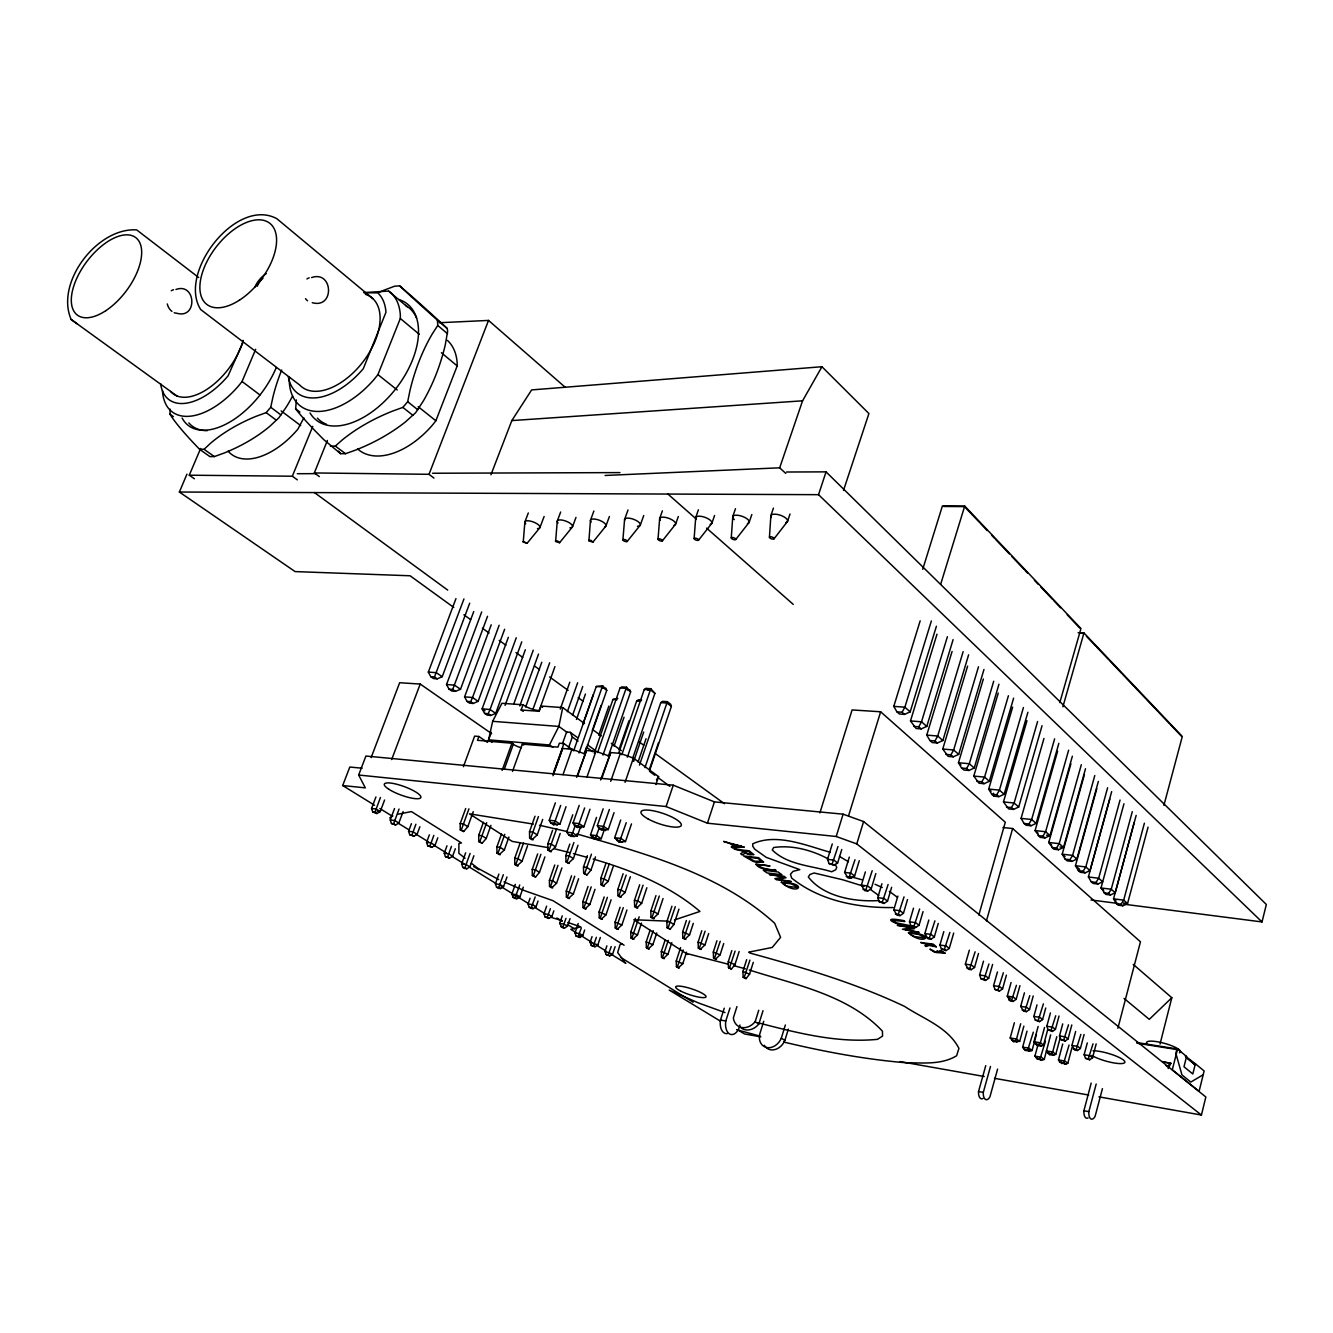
<?xml version="1.0" encoding="UTF-8"?>
<svg xmlns="http://www.w3.org/2000/svg" width="1333" height="1333" viewBox="0 0 1333 1333"><rect width="100%" height="100%" fill="white"/><g stroke="black" fill="none" stroke-linecap="round" stroke-linejoin="round"><path stroke-width="1.5" d="M289.378 377.022L289.244 380.755A72.515 42.123 -52 0 0 318.904 411.447A72.515 42.123 -52 0 0 374.823 378.539L377.922 374.606L400.317 318.487L400.317 314.721A72.515 42.123 -52 0 0 390.919 292.76L388.619 291.077L363.759 292.577M296.376 399.95L295.643 408.881L298.442 412.43A173.973 14.263 40.5 0 0 323.969 439.807L340.548 453.67L345.53 453.703L355.961 449.954A199.917 137.166 2.2 0 0 405.565 421.795L415.613 412.747L423.361 400.916A201.15 148.246 82.3 0 0 445.255 345.047L447.671 331.051L447.105 328.385L443.606 325.102A199.933 3.216 40.9 0 0 415.813 299.858L399.683 285.879L394.701 286.178L384.421 290.044A169.841 114.755 -3.8 0 0 379.338 292.244M769.441 537.366L770.807 516.504M731.267 537.816L732.767 516.571L735.483 508.706M694.126 538.499L695.709 517.537L698.425 509.789M658.019 539.149L659.668 518.487L662.401 510.839M622.894 539.798L624.594 519.42L628.01 509.989M605.549 526.468L592.902 542.131L588.903 540.931L590.469 520.303L593.885 511.006M572.157 527.268L559.577 542.714L555.628 541.531L557.244 521.186L560.66 512.005M539.632 528.035L527.102 543.281L523.236 542.114L524.869 522.036L528.301 512.972M170.141 409.164L169.991 414.196L172.14 417.546A166.758 18.845 40 0 0 193.918 443.372L199.6 449.321L209.881 456.586L214.346 456.586L224.111 453.053A191.702 129.218 5.6 0 0 269.766 426.343L278.914 417.762L286.562 406.598A190.252 148.496 79.7 0 0 292.627 395.968M631.492 823.894L625.477 841.573L619.062 842.056L619.278 840.856M330.351 446.088L335.333 446.088L342.431 439.79A176.339 111.589 -4.3 0 1 392.152 411.264L402.849 407.398L407.681 401.716L410.031 390.236A177.306 120.67 89.3 0 1 432.192 334.066L437.741 325.452L437.591 322.503L437.307 320.07L430.609 314.088A174.873 2.716 41 0 1 402.949 288.928L399.683 285.879M523.003 704.774L521.12 709.989L539.149 711.289L541.031 706.04L562.726 707.573L558.86 726.435L549.429 744.98L488.594 739.848L492.643 721.32L501.924 703.291L523.003 704.774A12.197 3.482 19.7 0 0 539.182 710.622M604.549 829.009L601.2 838.757L594.868 839.24L595.118 838.04M199.6 449.321L204.066 449.304L210.464 443.322A168.908 107.223 -1.2 0 1 256.186 416.279L266.167 412.63L270.732 407.265L273.082 396.401A168.575 122.536 88.3 0 1 281.713 370.007M1098.959 1096.859L1201.416 1115.038L1205.848 1096.992L863.601 821.561L843.106 814.18L714.421 801.883L673.265 785.187L365.909 756.044L358.66 775.023L365.325 787.87L342.698 785.537L349.796 767.042L362.143 768.208M1186.57 1056.469L1185.387 1056.269L1195.368 1063.734L1192.818 1073.981L1183.987 1066.783L1186.57 1056.469L1177.556 1049.021L1136.816 1042.539M1124.002 904.207L1262.001 921.936L1266.35 904.49L826.043 471.865L786.503 472.015M1162.309 1061.535L1170.907 1063.334L1168.175 1068.549M1177.556 1049.021L1172.307 1069.816L1199.083 1091.36L1204.132 1070.966L1195.368 1063.734M1160.043 1044.022L1171.824 997.717L1133.217 964.376M1117.87 1028.326L1140.465 941.798L1012.647 828.509L1002.933 827.543M1093.01 1043.822L1088.345 1058.802L1085.562 1058.335L1084.146 1054.753L1087.295 1042.906M1085.562 1058.335L1089.644 1059.785L1092.543 1057.736L1096.176 1043.906M1088.061 1117.937A8.281 3.849 -81.7 0 1 1083.912 1110.756L1091.177 1083.112M1075.648 1031.509L1071.932 1045.439L1074.681 1050.054L1077.464 1050.521L1080.397 1048.454L1084.096 1034.508M1102.441 1088.661L1095.143 1116.221A8.298 3.832 -81.7 0 1 1090.727 1118.82A8.298 3.832 -81.7 0 1 1088.844 1111.655L1096.193 1083.996M1069.049 1045.039L1063.734 1062.868L1059.768 1062.184L1058.452 1059.935L1062.718 1044.006M1059.768 1062.184L1065.634 1064.267L1067.816 1063.267L1072.065 1047.321M1080.863 1034.408L1076.148 1049.504L1073.348 1049.054M1163.892 805.382L1182.304 736.466L1083.962 632.942L1078.164 632.675M1071.799 1024.944L1068.033 1038.99L1065.067 1041.073L1060.918 1039.59L1059.485 1035.941L1062.718 1023.911M1055.786 1054.286L1052.687 1051.97L1046.322 1050.921L1049.588 1054.636L1053.57 1055.286L1055.786 1054.286L1060.102 1038.224M1068.499 1024.81L1063.717 1040.04L1060.918 1039.59M1144.397 823.211L1123.686 900.142L1121.036 904.224L1116.371 903.624L1113.538 898.842L1134.183 822.528M1148.063 827.16L1127.551 903.541L1122.836 905.774L1118.154 905.174L1116.371 903.624M589.986 809.231L583.887 826.81L577.422 827.443L577.772 826.127M1038.14 1026.443L1033.975 1041.74L1037.291 1045.489L1041.29 1046.155L1043.522 1045.122L1047.655 1029.842M1045.472 1041.273L1039.957 1059.102L1036.724 1058.552L1034.908 1056.136L1038.14 1044.222M1055.719 1015.746L1051.071 1030.409L1048.238 1029.959L1046.805 1026.277L1050.421 1012.947M1036.724 1058.552L1041.523 1060.252L1044.222 1059.435L1050.671 1034.858M1048.238 1029.959L1052.437 1031.442L1055.436 1029.359L1059.035 1016.029M1056.786 1036.774L1052.687 1051.97L1051.637 1053.853L1047.655 1053.187M1123.969 803.766L1101.025 887.961L1105.74 894.393L1110.439 894.993L1115.238 892.743L1136.166 815.379M639.457 765.125L660.801 702.608L662.651 701.358L667.35 701.658L644.972 767.625M1033.325 1032.159L1027.726 1050.121L1024.477 1049.588L1022.644 1047.138L1027.027 1031.142M1043.389 1003.882L1038.174 1020.578L1035.324 1020.128L1033.875 1016.413L1037.024 1004.899M1036.424 1034.475L1032.059 1050.487L1029.343 1051.304L1024.477 1049.588M1035.324 1020.128L1039.557 1021.645L1042.606 1019.528L1045.738 1008.015M1044.539 1027.46L1040.373 1042.789L1039.323 1044.689L1035.308 1044.022M1132.284 811.68L1111.239 889.244L1108.606 893.377L1103.891 892.793M621.795 754.745L644.272 689.478L646.072 688.411L650.787 688.694L627.343 757.194M1014.38 1022.761L1010.181 1037.99L1013.663 1041.656L1019.678 1041.373L1023.861 1026.127M1024.427 992.835L1020.695 1006.382L1023.594 1011.197L1026.443 1011.647L1029.509 1009.514L1033.225 995.968M1120.053 800.033L1098.675 878.23L1096.009 882.413L1091.277 881.829L1088.395 876.981L1109.822 799.05M997.601 1069.066L989.919 1096.892A8.048 4.016 -81.3 0 1 985.32 1099.325A8.048 4.016 -81.3 0 1 983.304 1092.394L990.502 1066.45M1020.695 1023.761L1016.512 1039.024L1015.296 1040.99L1012.03 1040.456M1029.776 995.651L1025.01 1010.564L1022.161 1010.114M1107.623 787.736L1085.795 866.95L1083.146 871.199L1078.38 870.632L1075.464 865.717L1096.792 788.753M1078.38 870.632L1080.297 872.299L1085.062 872.865L1089.961 870.582L1111.672 791.585M982.904 1098.525A8.048 4.016 -81.3 0 1 978.539 1091.527L985.754 1065.634M1011.064 982.488L1007.265 996.134L1010.197 1001.016L1013.063 1001.45L1016.163 999.317L1019.945 985.654M1016.429 985.304L1011.614 1000.35L1008.731 999.917M1094.793 775.523L1072.598 855.386L1069.932 859.685L1065.15 859.135L1062.201 854.186L1084.429 774.59M1065.15 859.135L1067.1 860.835L1071.882 861.401L1076.847 859.102L1098.359 781.438M1003.366 972.773L997.934 989.936L995.051 989.503L993.568 985.687L997.434 971.924M995.051 989.503L999.417 991.069L1002.566 988.903L1006.398 975.139M1085.512 768.724L1063.534 847.438L1058.519 849.754L1053.703 849.204L1048.754 842.473L1070.899 763.826M988.936 963.992L983.987 979.322L981.088 978.889L979.605 975.04L983.521 961.16M981.088 978.889L985.504 980.471L988.686 978.289L992.602 964.409M1072.365 756.228L1050.021 835.591L1044.939 837.924L1040.107 837.391L1035.091 830.576L1057.602 751.279M1081.313 764.725L1059.202 843.639L1056.519 848.005L1051.704 847.455M1068.633 750.162L1045.605 831.725L1042.906 836.141L1038.074 835.608M978.839 915.038L1005.299 822.244L880.646 711.772L852.104 709.939L819.895 812.913M978.505 953.462L974.54 967.458L971.307 969.658L968.391 969.241L965.359 964.176L969.341 950.179M975.123 951.795L969.774 968.474L966.858 968.058M986.42 920.886L1012.647 828.509M1062.901 706.807L1083.962 632.942M1054.62 738.865L1031.659 819.495L1028.926 823.977L1024.061 823.444L1021.078 818.379L1043.972 738.415M1024.061 823.444L1026.127 825.227L1030.992 825.76L1036.108 823.394L1058.835 743.364M1026.977 720.703L1003.466 801.933L1008.598 808.898L1013.497 809.414L1018.695 807.015L1042.039 725.719M1059.818 702.591L1080.963 628.543L964.725 506.073L942.414 505.907L922.719 569.308M949.879 932.434L944.381 949.396L941.431 948.996L939.915 945.047L943.814 931.634M941.431 948.996L945.98 950.612L949.279 948.396L953.695 933.067M1037.591 721.503L1014.13 803.016L1011.397 807.565L1006.482 807.065M597.584 752.545L620.062 687.978L621.861 686.912L626.493 687.211L603.016 755.045M928.818 920.037L924.852 933.567L928.018 938.782L930.984 939.198L934.316 936.949L938.249 923.419M1023.427 707.523L999.433 790.136L996.701 794.768L991.769 794.268L988.703 789.086L1012.63 707.14M991.769 794.268L993.951 796.168L998.884 796.667L1004.149 794.268L1027.893 712.272M566.042 806.682L559.943 824.111L553.562 824.744L553.945 823.427M934.916 920.836L929.351 937.949L926.385 937.549M998.25 693.06L973.79 776.089L979.055 783.221L984.021 783.704L989.336 781.271L1013.613 698.175M919.637 908.973L913.988 926.252L911.022 925.868L909.489 921.853L913.505 908.19M911.022 925.868L915.654 927.535L919.037 925.269L923.053 911.622M1008.415 695.759L984.57 777.089L981.821 781.788L976.856 781.305M897.875 896.109L893.776 909.872L897.026 915.221L900.025 915.621L903.441 913.338L907.523 899.575M993.702 681.263L969.324 763.726L966.575 768.491L961.576 768.025L958.46 762.743L983.371 678.997M961.576 768.025L963.859 770.007L968.841 770.474L974.24 768.041L998.95 684.229M904.041 896.876L898.325 914.321L895.326 913.938M967.608 666.15L942.748 749.046L948.196 756.411L953.228 756.844L958.694 754.395L983.971 669.466M888.111 884.512L882.313 902.124L879.297 901.758L877.747 897.659L881.913 883.762M879.297 901.758L884.046 903.457L887.511 901.158L891.66 887.261M978.489 666.783L953.662 749.979L950.896 754.828L945.88 754.378M963.142 651.67L937.732 736.016L934.966 740.915L929.901 740.498L926.752 735.116L952.079 651.487M929.901 740.498L932.284 742.564L937.332 742.998L942.864 740.515L968.608 654.836M875.831 873.548L871.249 888.711L867.733 891.027L864.7 890.644L861.368 885.162L865.384 871.899M872.199 870.716L865.95 889.678L862.934 889.294M936.999 634.191L910.489 720.936L916.104 728.501L921.186 728.901L926.785 726.418L953.112 639.59M849.304 857.102L844.622 872.415L848.021 877.964L851.054 878.33L854.62 875.998L859.285 860.685M947.396 636.707L921.52 721.803L918.754 726.785L913.672 726.385M1201.416 1115.038L856.769 843.906L863.601 821.561M854.986 859.718L849.238 876.947L846.205 876.581M931.367 620.945L904.874 707.19L902.074 712.239L896.959 711.855L893.776 706.373L920.17 620.845M896.959 711.855L899.425 713.988L904.524 714.388L910.189 711.855L936.399 626.243M573.773 750.512L596.284 686.512L602.616 685.729L579.089 752.962M837.99 846.538L832.159 863.934L829.109 863.584L827.51 859.368L832.292 843.922M848.571 815.779L880.646 711.772M763.726 1021.278L759.66 1034.358A13.613 10.814 -59.5 0 0 766.975 1047.571A13.613 10.814 -59.5 0 0 781.305 1038.19L785.37 1024.994M829.109 863.584L834.008 865.35L837.624 863.001L841.789 849.488M764.309 1045.255A13.58 10.814 -59.5 0 0 774.673 1049.638A13.58 10.814 -59.5 0 0 784.87 1040.423L788.336 1029.143M940.715 584.121L964.725 506.073M358.66 775.023L666.1 806.548L707.423 823.194L836.208 836.491L843.106 814.18M736.949 1006.582L733.35 1017.962A15.579 12.247 -59 0 0 741.831 1027.543A15.579 12.247 -59 0 0 755.161 1021.728L758.744 1010.264M739.815 1026.66A15.546 12.23 -59.1 0 0 758.844 1024.044L763.009 1010.697M749.929 960.11L744.181 977.439L746.047 978.639L749.563 974.173L753.295 962.343M731.817 950.629L728.235 961.843L728.485 967.708L731.4 969.108L734.966 964.592L739.132 951.512M727.368 1033.575A12.663 7.465 -80.6 0 1 720.486 1020.062L724.252 1008.198M746.047 978.639L743.164 977.272L742.914 971.457L746.663 959.627M735.1 951.112L729.501 967.858L731.4 969.108M723.719 943.547L720.103 954.845L715.454 959.227L713.538 957.977L713.305 952.062L716.937 940.765M720.237 941.231L714.571 958.127L716.487 959.393M739.965 1025.01L738.699 1028.976A12.697 7.465 -80.6 0 1 729.434 1033.891A12.697 7.465 -80.6 0 1 725.785 1020.978L730.001 1007.948M701.791 930.717L698.109 942.114L698.325 948.063L700.292 949.346L704.974 944.914L708.656 933.533M680.63 947.58L676.231 961.043L676.448 966.725L678.33 967.908L682.796 963.692L686.545 952.162M705.107 931.184L699.358 948.213L701.325 949.496M693.31 923.352L689.578 934.816L684.829 939.265L682.846 937.982L682.613 931.967L686.378 920.503M689.694 920.953L683.879 938.115L685.862 939.432M683.129 949.962L677.414 966.875L679.297 968.075M675.281 906.673L668.1 927.851L670.132 929.168L673.881 924.535L678.947 909.123M671.782 942.631L667.966 954.261L663.451 958.51L661.535 957.294L661.335 951.562L665.167 939.948M668.3 940.398L662.518 957.444L664.434 958.66M707.423 823.194L714.421 801.883M1262.001 921.936L818.545 494.676L826.043 471.865M650.071 930.217L646.188 941.931L646.372 947.696L648.321 948.929L652.887 944.647L656.769 932.933M670.132 929.168L667.067 927.701L666.85 921.653L671.932 906.24M843.489 490.444L868.916 413.563L821.944 366.725L531.634 389.919L511.839 420.578L490.944 474.765M663.051 898.525L657.919 914.055L653.07 918.587L651.004 917.237L650.804 911.139L655.969 895.609M659.318 896.026L652.037 917.371L654.12 918.737M653.22 930.651L647.355 947.846L649.304 949.079M641.473 923.069L637.541 934.866L632.925 939.182L630.942 937.932L630.776 932.117L635.374 918.354M639.69 884.779L634.441 900.425L634.641 906.573L636.741 907.94L641.64 903.374L646.872 887.728M639.19 916.821L631.925 938.065L633.925 939.332M611.23 946.513L608.248 954.911L606.132 954.578L604.999 951.395L606.882 945.83M620.095 907.223L615.08 922.136L615.246 927.985L617.262 929.268L621.928 924.919L626.927 910.006M606.132 954.578L609.831 955.878L612.613 954.095L615.113 946.663M666.1 806.548L673.265 785.187M643.056 885.195L635.674 906.707L637.791 908.09M630.376 876.731L625.06 892.51L620.112 897.109L617.962 895.709L617.779 889.511L623.111 873.732M655.936 784.487L658.585 776.622L633.392 758.094L620.362 753.395L610.747 752.562L600.55 779.972M626.193 875.031L619.012 895.843L621.161 897.242M623.277 907.64L616.229 928.135L618.245 929.418M790.019 514.005L787.503 521.453L774.073 538.749A2.449 0.95 18.7 0 1 770.274 538.265A2.449 0.95 18.7 0 1 770.957 536.766A2.449 0.95 18.7 0 1 774.073 538.749M605.932 863.367L600.8 878.38L600.966 884.645L603.149 886.062L608.165 881.413L613.263 866.417M611.114 899.775L606.015 914.788L601.316 919.17L599.267 917.87L599.1 911.972L604.199 896.942M600.333 937.482L597.801 944.947L594.985 946.747L591.252 945.43L590.119 942.231L592.035 936.632M649.837 768.125L658.435 742.864M649.471 770.924L671.365 706.457L670.682 704.274L667.35 701.658M607.381 897.359L600.25 918.004L602.299 919.32M596.401 937.299L593.385 945.764L591.252 945.43M581.321 927.918L578.255 936.449L576.139 936.133L575.006 932.9L578.222 923.502M638.074 762.043L646.038 738.732M588.02 886.478L582.838 901.625L582.988 907.573L585.07 908.889L589.836 904.474L595.001 889.344M620.711 820.028L614.68 837.707L619.062 842.056M584.67 930.001L582.754 935.649L579.905 937.466L576.139 936.133M609.314 863.767L602.016 884.779L604.216 886.212M626.243 822.678L619.878 840.806L616.679 840.44M785.754 473.398L779.672 467.816L802.566 400.816L821.944 366.725M770.891 515.571L773.423 508.123M599.267 827.81L595.601 837.99L592.469 837.624L590.486 834.925L596.534 817.396M591.452 854.203L584.704 873.482L586.937 874.948L590.936 870.132L595.484 856.886M562.243 915.854L559.627 923.436L562.426 927.701L564.559 928.018L567.441 926.202L570.041 918.62M609.381 809.464L602.666 828.643L598.784 828.21L597.351 825.66L603.166 808.814M598.784 828.21L601.7 830.192L608.248 829.559L614.03 812.697M632.558 758.627L654.92 693.343L650.787 688.694M625.077 782.321L633.392 758.094M633.642 761.426L643.706 732.067M591.202 886.895L583.971 907.706L586.07 909.039M751.845 514.505L749.146 522.369L735.816 539.415A2.416 0.916 19.1 0 1 732.1 538.949A2.416 0.916 19.1 0 1 732.7 537.482A2.416 0.916 19.1 0 1 735.816 539.415M384.587 800.033L380.238 811.58L376.972 813.53L374.956 812.297L380.455 797.451M578.605 878.73L573.357 893.976L568.541 898.425L566.408 897.076L566.275 891.077L571.54 875.831M574.74 876.231L567.408 897.209L569.541 898.575M618.962 749.696L628.943 720.803M618.645 753.295L636.674 701.008L638.524 699.758L641.606 699.975M610.714 781.338L620.362 753.395M565.975 918.387L562.893 927.002L560.76 926.668M586.937 874.948L583.654 873.365L583.487 867.05L587.403 855.703M553.845 910.856L551.862 916.587L548.946 918.42L545.13 917.054L543.981 913.788L546.63 906.157M575.389 825.127L571.757 835.208L568.674 834.858L566.708 832.175L572.757 814.796M578.005 845.272L573.39 858.619L568.275 863.334L565.992 861.851L565.842 855.503L569.824 844.056M554.761 864.984L549.413 880.347L549.529 886.395L551.712 887.778L556.561 883.279L561.909 867.916M584.637 807.965L578.305 825.893L574.49 825.46L573.073 822.944L579.205 805.365M550.379 908.706L547.263 917.371L545.13 917.054M573.89 842.539L567.058 861.984L569.324 863.467M568.674 834.858L571.074 836.457L577.339 835.974L580.688 826.327M608.281 756.411L630.642 691.81L626.493 687.211M601.75 778.572L610.747 752.562M614.013 746.18L624.044 717.221M394.535 808.531L390.236 819.995L391.435 823.511L393.618 823.777L399.05 809.048M552.578 830.259L547.863 843.722L547.996 850.121L550.312 851.637L555.494 846.872L560.193 833.425M530.084 898.225L528.068 903.974L529.218 907.273L530.934 908.34L533.083 908.656L536.033 906.807L538.049 901.041M598.684 735.249L608.848 706.09M594.235 753.195L612.98 699.442L617.846 698.409M586.937 777.156L595.934 751.312L608.864 755.961M557.977 865.367L550.529 886.528L549.529 886.395M714.571 515.504L711.872 523.269L698.625 540.082A2.383 0.9 19.4 0 1 694.993 539.615A2.383 0.9 19.4 0 1 695.526 538.165A2.383 0.9 19.4 0 1 698.625 540.082M540.881 854.32L533.333 875.648L532.35 875.514L532.234 869.416L537.666 853.936M560.676 805.432L554.361 823.194L550.612 822.778L549.229 820.278L555.361 802.849M532.35 875.514L535.566 877.047L539.465 872.382L544.897 856.919M556.661 828.709L549.046 850.254L547.996 850.121M584.471 752.895L586.453 747.213L592.652 751.695M592.235 730.651L601.066 705.457M584.371 754.328L606.782 690.311L602.616 685.729M576.572 777.306L586.503 750.496L595.934 751.312M535.183 896.926L531.367 907.59L529.218 907.273M577.572 776.023L586.503 750.496M411.397 823.711L408.581 831.292L409.764 834.775L411.947 835.041L415.896 824.244M515.304 884.329L511.889 894.01L513.038 897.326L514.788 898.409L516.937 898.709L519.92 896.859L523.319 887.178M576.473 719.42L585.437 694.043M519.737 884.945L515.188 897.626L513.038 897.326M535 816.213L529.518 831.709L529.634 838.174L532 839.707L537.232 834.908L542.698 819.412M568.291 748.43L572.324 736.999L570.224 732.317L566.592 732.034L562.493 743.631M563.009 774.64L571.94 749.263L584.77 753.878M582.921 724.019L593.252 694.643M498.875 874.115L495.409 883.862L496.576 887.211L498.359 888.295L500.508 888.594L503.524 886.728L506.973 876.981M527.568 845.689L522.053 861.301L517.087 865.85L514.838 864.434L514.721 858.285L520.27 842.689M567.391 711.705L577.639 682.779M523.486 843.056L515.821 864.55L514.838 864.434M572.54 715.371L582.738 686.512M553.128 774.006L563.892 743.564L559.36 743.197L557.96 747.13L522.336 744.114L512.522 771.39M538.432 816.562L530.701 838.29L529.634 838.174M553.562 773.123L562.659 748.463L571.94 749.263M553.045 775.706L562.659 748.463M675.614 524.136L678.33 516.488M429.359 834.841L426.577 842.373L427.76 845.822L429.942 846.105L433.842 835.391M501.541 833.941L496.892 846.938L496.992 853.137L499.275 854.586L504.307 849.987L508.939 836.991M560.243 709.123L569.808 682.196M503.324 874.715L498.725 887.511L496.576 887.211M538.865 711.422L554.928 666.617M504.774 834.308L497.992 853.253L496.992 853.137M446.988 845.788L444.256 853.253L445.439 856.686L447.605 856.969L451.47 846.355M465.7 808.514L460.185 823.594L460.268 829.892L461.268 830.009L468.933 808.848M525.652 707.023L541.798 662.234M465.65 852.837L461.618 863.951L462.784 867.35L464.634 868.483L466.8 868.783L469.882 866.883L473.898 855.753M483.446 822.278L478.714 835.374L478.797 841.623L479.797 841.74L486.695 822.628M478.797 841.623L482.146 843.222L486.228 838.474L490.927 825.377M532.833 709.639L549.679 662.768M640.34 524.985L643.739 515.538M513.705 704.107L533.233 650.221M519.787 705.94L538.515 654.103M470.116 853.403L464.967 867.65L462.784 867.35M502.124 770.391L511.939 743.231L513.322 744.197A7.148 1.916 19.6 0 0 521.37 747.713M504.224 769.408L513.322 744.197M508.34 637.324L482.129 708.839L484.579 713.372L487.195 715.138L490.827 715.471L495.693 713.388L521.77 641.823M505.107 705.374L525.335 649.738M445.439 856.686L449.488 858.135L452.603 856.219L455.319 848.754M460.268 829.892L463.667 831.525L467.783 826.727L473.265 811.647M487.428 742.348L478.897 736.482L477.481 740.298L511.939 743.231M516.254 637.791L490.044 709.523L488.228 713.688L484.579 713.372M487.961 741.598L491.327 732.367M605.998 525.802L609.414 516.488M499.142 625.244L472.532 697.509L470.666 701.691L467.017 701.391L464.584 696.859L491.211 624.81M467.017 701.391L469.599 703.158L473.265 703.457L478.13 701.358L504.624 629.259M463.401 766.708L474.631 736.116L478.897 736.482M427.76 845.822L431.842 847.288L435.008 845.372L437.774 837.84M409.764 834.775L413.897 836.241L417.079 834.308L419.895 826.727M572.573 526.602L575.989 517.404M481.696 611.964L452.72 689.444L449.054 689.161L446.538 684.529L473.732 611.58M449.054 689.161L451.82 691.044L455.486 691.344L460.502 689.261L487.545 616.263M455.969 598.6L428.326 672.099L430.809 676.714L433.525 678.58L437.207 678.847L442.206 676.714L469.699 603.183M391.435 823.511L395.601 824.994L398.834 823.044L403.116 811.597M463.951 598.95L434.475 676.997L430.809 676.714M540.015 527.385L544.114 516.488M376.972 813.53L372.757 812.03L371.574 808.498L375.939 796.951M391.669 759.56L420.212 684.062L491.627 733.617M371.124 757.611L399.667 682.729L420.212 684.062M327.401 440.457L314.321 472.948L429.009 474.315L488.528 320.42L565.092 387.17M357.611 448.921A70.482 42.506 -52 0 0 432.858 424.61L435.858 420.778L457.186 365.909L457.119 362.209A70.482 42.506 -52 0 0 447.405 340.365M200.65 448.438L189.269 475.198L292.327 476.214L312.772 426.393M228.076 451.137A66.917 38.09 -53 0 0 297.826 429.226L303.857 417.896M453.803 607.465L410.097 575.773L295.093 571.59L179.388 492.027L186.953 474.115M162.476 390.636A68.749 37.624 -53 0 0 239.124 385.22L242.056 381.488L255.686 349.296M243.339 341.515L228.076 375.856A60.901 33.142 -53 0 1 160.643 383.654M523.003 541.631L527.218 543.114M555.428 541.031L557.711 540.981L559.577 542.714M1170.224 1062.834L1167.591 1066.85L1166.092 1065.634M656.453 779.855L658.585 776.622M588.703 540.415L591.052 540.382L592.902 542.131M662.318 540.898A2.349 0.866 19.8 0 0 659.918 538.932A2.349 0.866 19.8 0 0 658.485 539.965A2.349 0.866 19.8 0 0 662.318 540.898L675.081 524.819M627.127 541.531A2.316 0.85 20.1 0 0 624.727 539.582A2.316 0.85 20.1 0 0 623.377 540.598A2.316 0.85 20.1 0 0 627.127 541.531L639.857 525.652M1171.824 997.717L1149.279 1019.362L1124.069 998.417M389.686 817.962L392.852 815.913M1091.277 881.829L1093.143 883.446L1097.875 884.029L1102.708 881.763L1098.675 878.23L1088.395 876.981M621.978 943.897L620.078 944.614L617.646 952.512L625.31 962.959M674.448 919.953L699.958 911.439C669.383 885.412 631.292 870.182 593.152 859.019M398.2 814.163L411.414 811.597L461.451 842.939L458.902 843.539L458.885 853.337L465.084 858.235M878.93 900.558C854.853 902.058 823.811 896.976 808.331 877.014L809.864 874.531L814.063 872.982L842.839 879.797L863.967 886.345M893.01 907.54C857.919 908.106 819.378 900.608 791.619 878.014L790.452 874.165L793.168 871.315L799.817 869.633L766.242 857.352L754.795 849.254L752.778 846.305L752.745 843.822C776.489 832.825 806.032 845.472 830.042 852.22M175.939 289.478C196.101 282.179 197.901 319.487 176.672 313.222A11.947 9.331 80.3 0 1 174.223 312.688M511.839 420.578L802.566 400.816M311.605 277.564C333.167 270.049 334.883 309.023 312.272 302.691M364.409 292.777L377.756 292.86A64.251 37.124 -52.1 0 1 385.953 312.289L363.309 368.674A64.251 37.124 -52.1 0 1 288.328 376.856M439.24 322.736L488.528 320.42M605.099 475.464L779.672 467.816M297.276 473.715L316.021 473.648M432.592 473.248L619.962 472.598M179.388 492.027L818.545 494.676M943.714 506.473L964.492 506.623M668.483 921.186L633.841 919.737L687.695 954.428M1079.73 633.192L1083.679 633.375M596.284 686.512L602.266 686.878L606.782 690.311M620.062 687.978L626.16 688.361L630.642 691.81M644.272 689.478L650.471 689.861L654.92 693.343M603.016 688.161L606.048 688.345M626.81 689.644L629.909 689.844M612.98 699.442L616.962 699.708M636.674 701.008L640.74 701.291M660.801 702.608L666.967 703.024L671.365 706.457M428.326 672.099L436.308 672.682L442.206 676.714M893.776 706.373L904.874 707.19L910.189 711.855M492.643 721.32L558.86 726.435L567.291 732.533M446.538 684.529L454.503 685.145L460.502 689.261M910.489 720.936L921.52 721.803L926.785 726.418M464.584 696.859L472.532 697.509L478.13 701.358M926.752 735.116L937.732 736.016L942.864 740.515M942.748 749.046L953.662 749.979L958.694 754.395M973.79 776.089L984.57 777.089L989.336 781.271M1003.466 801.933L1014.13 803.016L1018.695 807.015M1021.078 818.379L1031.659 819.495L1036.108 823.394M1046.522 835.208L1050.021 835.591L1045.605 831.725L1035.091 830.576L1038.04 833.142M460.185 823.594L463.434 823.944L467.783 826.727M529.518 831.709L532.933 832.075L537.232 834.908M549.229 820.278L555.228 820.945L559.943 824.111M573.073 822.944L579.189 823.627L583.887 826.81M597.351 825.66L603.582 826.36L608.248 829.559M1060.052 847.038L1063.534 847.438L1059.202 843.639L1048.754 842.473L1051.637 844.989M478.714 835.374L481.963 835.741L486.228 838.474M547.863 843.722L551.279 844.106L555.494 846.872M827.51 859.368L833.808 860.102L837.624 863.001M371.574 808.498L376.089 809.014L380.238 811.58L377.239 811.23M566.708 832.175L572.707 832.858L577.339 835.974M372.757 812.03L374.956 812.297M496.892 846.938L500.125 847.321L504.307 849.987M565.842 855.503L569.258 855.903L573.39 858.619M844.622 872.415L850.887 873.148L854.62 875.998M390.236 819.995L394.751 820.528L398.834 823.044M565.992 861.851L567.058 861.984M514.721 858.285L517.954 858.685L522.053 861.301M583.487 867.05L586.887 867.466L590.936 870.132M861.368 885.162L867.6 885.928L871.249 888.711M408.581 831.292L413.08 831.842L417.079 834.308M583.654 873.365L584.704 873.482M532.234 869.416L535.449 869.816L539.465 872.382M600.8 878.38L604.182 878.814L608.165 881.413M877.747 897.659L883.946 898.425L887.511 901.158M426.577 842.373L431.059 842.939L435.008 845.372M600.966 884.645L602.016 884.779M549.413 880.347L552.612 880.763L556.561 883.279M617.779 889.511L621.161 889.944L625.06 892.51M1123.502 903.024L1127.551 903.541L1123.686 900.142L1113.538 898.842L1116.121 901.108M1091.044 899.975L1117.82 903.424M893.776 909.872L899.942 910.672L903.441 913.338M444.256 853.253L448.738 853.836L452.603 856.219M617.962 895.709L619.012 895.843M566.275 891.077L573.357 893.976M634.441 900.425L637.807 900.858L641.64 903.374M909.489 921.853L915.621 922.653L919.037 925.269M461.618 863.951L466.083 864.55L469.882 866.883M566.408 897.076L567.408 897.209M634.641 906.573L635.674 906.707M582.838 901.625L589.836 904.474M650.804 911.139L654.153 911.589L657.919 914.055M924.852 933.567L930.967 934.383L934.316 936.949M582.988 907.573L583.971 907.706M651.004 917.237L652.037 917.371M939.915 945.047L945.997 945.88L949.279 948.396M495.409 883.862L499.858 884.462L503.524 886.728M599.1 911.972L606.015 914.788M666.85 921.653L670.199 922.103L673.881 924.535M599.267 917.87L600.25 918.004M667.067 927.701L668.1 927.851M615.08 922.136L621.928 924.919M682.613 931.967L689.578 934.816M965.359 964.176L971.357 965.042L974.54 967.458M615.246 927.985L616.229 928.135M682.846 937.982L683.879 938.115M630.776 932.117L637.541 934.866M698.109 942.114L704.974 944.914M528.068 903.974L532.484 904.624L536.033 906.807M630.942 937.932L631.925 938.065M698.325 948.063L699.358 948.213M979.605 975.04L985.587 975.906L988.686 978.289M543.981 913.788L548.38 914.438L551.862 916.587M646.188 941.931L652.887 944.647M713.305 952.062L720.103 954.845M993.568 985.687L999.517 986.57L1002.566 988.903M646.372 947.696L647.355 947.846M713.538 957.977L714.571 958.127M661.335 951.562L667.966 954.261M728.235 961.843L734.966 964.592M559.627 923.436L564.026 924.086L567.441 926.202M661.535 957.294L662.518 957.444M575.006 932.9L579.388 933.567L582.754 935.649L579.838 935.199M728.485 967.708L729.501 967.858M676.231 961.043L682.796 963.692M742.914 971.457L749.563 974.173M676.448 966.725L677.414 966.875M743.164 977.272L744.181 977.439M1020.695 1006.382L1026.577 1007.281L1029.509 1009.514M590.119 942.231L597.801 944.947M1033.875 1016.413L1039.723 1017.329L1042.606 1019.528M604.999 951.395L612.613 954.095M1046.805 1026.277L1052.62 1027.193L1055.436 1029.359M1137.049 1043.206L1176.806 1049.538L1175.856 1053.353L1181.954 1074.931L1190.802 1082.079L1202.483 1075.164M1059.485 1035.941L1065.267 1036.874L1068.033 1038.99M1071.932 1045.439L1077.681 1046.372L1080.397 1048.454M1162.926 1062.034L1170.907 1063.334M1010.181 1037.99L1016.512 1039.024L1019.678 1041.373M1084.146 1054.753L1089.877 1055.686L1092.543 1057.736M1027.343 1049.704L1032.059 1050.487L1028.943 1048.188L1022.644 1047.138L1026.093 1050.771M1058.452 1059.935L1064.784 1061.001L1067.816 1063.267M547.796 847.588L512.255 841.406L469.499 813.846L533.417 824.094M553.712 848.621L569.491 852.537M720.486 1020.062L725.785 1020.978M760.843 1036.874L744.447 1033.958L737.366 1029.576M900.192 1061.585L984.204 1076.497M994.451 1078.314L1088.711 1095.043M978.539 1091.527L983.304 1092.394M1083.912 1110.756L1088.844 1111.655M539.498 825.26L567.092 831.542M783.654 1042.023C823.844 1051.604 864.584 1059.335 905.79 1062.751C922.803 1062.784 941.431 1065.034 956.644 1055.736L958.927 1048.338C947.946 1027.16 923.486 1018.895 904.674 1006.448C855.269 982.988 802.699 967.541 750.096 953.095L748.696 952.162L772.257 947.446L780.588 937.366L774.623 923.186C720.07 873.765 645.988 853.853 576.822 833.941M685.945 953.312L727.835 964.109M733.667 965.609L745.397 968.841M573.44 853.62L587.236 857.402M736.716 1029.726L760.36 1036.224M850.287 876.547L861.918 879.763M758.177 1022.811C796.984 1032.858 837.157 1043.289 877.497 1039.34L882.563 1036.091L882.446 1031.175C848.121 994.785 795.184 984.737 749.313 969.991M550.646 917.204L562.093 920.703M567.808 922.453L580.721 926.852L570.774 929.334L576.056 932.583M725.002 1012.563L698.542 1002.983L669.216 990.086L720.42 1021.145M836.208 836.491L856.769 843.906M504.041 881.896L523.586 890.311L552.928 900.641L624.094 945.23M875.065 884.262L882.296 887.545M839.473 856.436L848.438 861.751M498.709 879.597L477.464 868.033L471.282 863.134M827.926 858.769C811.664 850.021 792.119 844.872 773.673 847.505L772.274 849.987C787.736 865.234 811.897 865.634 831.659 871.765L835.724 869.783L836.774 867.35L835.091 864.317M498.725 887.511L500.508 888.594M515.188 897.626L516.937 898.709M531.367 907.59L533.083 908.656M547.263 917.371L548.946 918.42M562.893 927.002L564.559 928.018M578.255 936.449L579.905 937.466M593.385 945.764L594.985 946.747M608.248 954.911L609.831 955.878M393.618 823.777L395.601 824.994M411.947 835.041L413.897 836.241M429.942 846.105L431.842 847.288M447.605 856.969L449.488 858.135M464.967 867.65L466.8 868.783M342.698 785.537L374.556 805.232M379.855 808.514L392.252 816.179M473.665 866.517L478.964 869.799M556.844 917.954L562.159 921.236M567.458 924.519L574.54 928.901M620.561 957.344L693.127 1002.216M519.92 896.859L516.321 894.626L511.889 894.01L514.288 895.493M581.338 935.833L591.885 942.348M597.167 945.597L605.965 951.029M611.23 954.278L625.927 963.342M398.534 823.411L409.148 829.959M416.229 834.308L428.609 841.956M433.908 845.222L446.288 852.853M451.604 856.136L463.984 863.767M469.283 867.033L495.809 883.396M501.125 886.678L511.739 893.21M517.037 896.492L527.651 903.024M534.733 907.39L545.347 913.938M755.161 1021.728L758.844 1024.044M781.305 1038.19L784.87 1040.423M461.268 830.009L463.667 831.525M479.797 841.74L482.146 843.222M497.992 853.253L500.292 854.72M515.821 864.55L518.087 865.983M533.333 875.648L535.566 877.047M550.529 886.528L552.712 887.911M889.344 891.36L897.226 897.159M870.416 889.428L878.814 895.543M530.701 838.29L533.067 839.84M549.046 850.254L551.379 851.77M550.612 822.778L553.562 824.744M554.361 823.194L557.311 825.16M571.757 835.208L574.156 836.807M574.49 825.46L577.422 827.443M592.469 837.624L594.868 839.24M601.2 838.757L596.584 835.624L590.486 834.925L593.568 837.007M578.305 825.893L581.238 827.876M595.601 837.99L598 839.607M484.962 710.772L482.129 708.839L490.044 709.523L495.693 713.388M434.475 676.997L437.207 678.847M452.72 689.444L455.486 691.344M470.666 701.691L473.265 703.457M488.228 713.688L490.827 715.471M602.666 828.643L605.582 830.642M619.878 840.806L622.244 842.439M617.746 839.807L614.68 837.707L620.878 838.424L625.477 841.573M488.594 739.848L491.994 742.198M189.269 475.198L194.401 478.747M522.336 744.114L523.719 745.08M204.066 449.304L214.346 456.586M549.429 744.98L552.812 747.38M169.991 414.196L173.357 416.596M198.717 277.531L136.699 229.909C97.309 227.243 54.936 282.679 71.199 319.52L77.247 323.852M563.892 743.564L574.023 750.829M71.199 319.52L176.789 395.884M570.224 732.317L577.372 737.499M587.436 744.78L595.184 750.396M572.324 736.999L578.039 741.148M314.321 472.948L319.32 476.581M292.327 476.214L297.342 479.847M463.884 614.78L470.616 619.645M482.379 628.193L489.094 633.058M499.192 640.373L505.907 645.255M516.004 652.57L522.719 657.436M534.483 665.967L539.532 669.633M549.613 676.947L568.108 690.361M578.189 697.676L583.237 701.325M638.707 741.548L643.756 745.214M655.519 753.745L724.452 803.716M314.471 492.593L447.721 590.102M562.726 707.573L584.504 723.569M592.868 729.734L601.25 735.883M611.297 743.264L621.345 750.646M649.804 771.574L654.836 775.273M658.185 777.722L669.899 786.337M1015.296 1040.99L1016.929 1042.189M1027.726 1050.121L1029.343 1051.304M1039.957 1059.102L1041.523 1060.252M1037.974 1058.385L1034.908 1056.136L1041.156 1057.186L1044.222 1059.435M1039.323 1044.689L1041.29 1046.155M1051.637 1053.853L1053.57 1055.286M1063.734 1062.868L1065.634 1064.267M335.333 446.088L345.53 453.703M266.167 412.63L276.398 420.262M1043.522 1045.122L1040.373 1042.789L1033.975 1041.74L1037.291 1045.489M295.643 408.881L299.942 412.114M270.732 407.265L280.93 414.913M242.056 381.488L259.968 394.968M281.146 410.897L300.691 425.594M1010.264 998.417L1007.265 996.134L1013.18 997.034L1016.163 999.317M969.774 968.474L971.307 969.658M983.987 979.322L985.504 980.471M997.934 989.936L999.417 991.069M1011.614 1000.35L1013.063 1001.45M1025.01 1010.564L1026.443 1011.647M1038.174 1020.578L1039.557 1021.645M1051.071 1030.409L1052.437 1031.442M1063.717 1040.04L1065.067 1041.073M1076.148 1049.504L1077.464 1050.521M1088.345 1058.802L1089.644 1059.785M832.159 863.934L834.008 865.35M849.238 876.947L851.054 878.33M865.95 889.678L867.733 891.027M882.313 902.124L884.046 903.457M898.325 914.321L900.025 915.621M913.988 926.252L915.654 927.535M929.351 937.949L930.984 939.198M944.381 949.396L945.98 950.612M429.009 474.315L433.941 478.097M646.072 688.411L648.338 690.177M402.849 407.398L412.947 415.379M407.681 401.716L417.762 409.731M377.922 374.606L397.234 389.986M418.162 406.665L435.858 420.778M1194.635 1064.234L1185.82 1056.986L1195.068 1064.95L1194.185 1063.534M400.317 318.487L419.278 334.3M441.39 352.745L457.186 365.909M372.873 298.642L276.881 218.729C236.308 196.534 177.272 273.032 200.75 309.589L299.808 385.104A56.702 32.758 -52.1 0 0 364.709 359.56A56.702 32.758 -52.1 0 0 365.425 294.326M388.619 291.077L407.431 306.94M437.307 320.07L447.105 328.385M437.741 325.452L447.555 333.767M902.074 712.239L904.524 714.388M918.754 726.785L921.186 728.901M934.966 740.915L937.332 742.998M950.896 754.828L953.228 756.844M966.575 768.491L968.841 770.474M981.821 781.788L984.021 783.704M996.701 794.768L998.884 796.667M1011.397 807.565L1013.497 809.414M1028.926 823.977L1030.992 825.76M1042.906 836.141L1044.939 837.924M1056.519 848.005L1058.519 849.754M1069.932 859.685L1071.882 861.401M1083.146 871.199L1085.062 872.865M1096.009 882.413L1097.875 884.029M1108.606 893.377L1110.439 894.993M1121.036 904.224L1122.836 905.774M960.943 764.892L958.46 762.743L969.324 763.726L974.24 768.041M991.069 791.152L988.703 789.086L999.433 790.136L1004.149 794.268M1065.05 856.652L1062.201 854.186L1072.598 855.386L1076.847 859.102M1079.647 869.349L1075.464 865.717L1085.795 866.95L1089.961 870.582M1103.707 890.294L1101.025 887.961L1111.239 889.244L1115.238 892.743M667.9 494.06L695.759 518.57M706.59 528.118L793.252 604.382M965.825 508.023L979.072 521.986M980.122 523.086L987.253 530.601M991.535 535.116L994.385 538.115M995.418 539.199L1009.381 553.895M1011.747 556.394L1024.061 569.358M1025.044 570.391L1027.71 573.207M1034.408 580.255L1038.424 584.487M1040.706 586.87L1052.503 599.3M1053.437 600.3L1060.568 607.798M1067.2 614.78L1079.78 628.043M1086.412 636.241L1095.943 646.288M1096.826 647.205L1108.856 659.868M1109.723 660.768L1121.503 673.182M1122.353 674.065L1133.916 686.228M1134.75 687.112L1146.08 699.025M1146.897 699.892L1158.027 711.589M1158.827 712.439L1169.741 723.919M1170.524 724.735L1181.238 736.016M338.515 451.137L340.548 453.67M1013.363 1040.323L1013.663 1041.656M993.452 793.218L993.951 796.168M1061.485 1062.201L1061.668 1063.601M1049.421 1053.22L1049.588 1054.636M1093.027 1050.721A18.812 4.032 15.9 0 1 1119.737 1057.736A18.812 4.032 15.9 0 1 1118.27 1063.501A18.812 4.032 15.9 0 1 1091.81 1055.453M523.302 711.355A12.214 3.466 19.7 0 1 521.12 709.989M541.031 706.04A12.197 3.482 19.7 0 1 542.581 707.373M1146.763 1043.522A17.629 3.949 15.5 0 1 1164.959 1043.489A17.629 3.949 15.5 0 1 1179.455 1052.787M307.54 300.775A12.63 9.314 82.8 0 1 305.54 298.675M306.94 278.964A12.63 9.314 82.8 0 1 309.189 277.847M254.87 287.145A17.746 9.781 -52.1 0 1 266.217 273.648M257.169 286.278A12.98 7.148 -52.1 0 1 262.951 278.28M398.8 299.458A73.798 43.306 -52.1 0 1 395.801 388.769A73.798 43.306 -52.1 0 1 310.022 412.963M405.549 305.407A71.832 42.223 -52.1 0 1 416.562 318.004M326.518 424.311A71.832 42.223 -52.1 0 1 317.354 418.145M171.924 311.389A11.947 9.331 80.3 0 1 167.275 303.941M171.274 290.777A11.947 9.331 80.3 0 1 173.523 289.728M243.223 340.365A53.737 29.243 -53 0 1 209.031 387.92A53.737 29.243 -53 0 1 170.574 391.435M276.281 367.541A69.999 38.707 -53 0 1 227.293 423.444A69.999 38.707 -53 0 1 182.104 417.995M207.315 430.642A68.133 37.741 -53 0 1 188.853 422.911M771.307 517.554A8.814 3.482 18.7 0 1 774.94 514.171A8.814 3.482 18.7 0 1 785.637 517.954A8.814 3.482 18.7 0 1 785.67 522.653M734.283 519.637A8.698 3.382 19.1 0 1 735.499 515.221A8.698 3.382 19.1 0 1 746.697 518.554A8.698 3.382 19.1 0 1 747.413 523.552M696.243 519.47A8.581 3.283 19.4 0 1 699.442 516.188A8.581 3.283 19.4 0 1 709.839 519.87A8.581 3.283 19.4 0 1 710.222 524.419M660.252 520.387A8.465 3.199 19.8 0 1 663.251 517.154A8.465 3.199 19.8 0 1 673.515 520.786A8.465 3.199 19.8 0 1 674.048 525.269M624.66 520.287A8.348 3.099 20.1 0 1 629.892 518.287A8.348 3.099 20.1 0 1 639.39 522.753A8.348 3.099 20.1 0 1 637.441 526.285M591.169 522.153A8.248 3.016 20.4 0 1 593.785 519.02A8.248 3.016 20.4 0 1 603.782 522.553A8.248 3.016 20.4 0 1 604.599 526.902M557.994 523.003A8.148 2.933 20.7 0 1 560.976 519.937A8.148 2.933 20.7 0 1 571.157 524.086A8.148 2.933 20.7 0 1 569.907 527.868M525.669 523.836A8.048 2.866 21 0 1 528.485 520.803A8.048 2.866 21 0 1 538.549 524.902A8.048 2.866 21 0 1 537.466 528.618M892.444 920.337L896.243 922.836L910.389 925.702C901.141 927.618 875.181 915.138 903.724 920.636L904.89 921.52L892.444 920.337M945.014 953.145L936.449 952.562A4.649 1.116 16.7 0 1 933.866 951.845L929.901 949.096L935.266 951.779L937.899 951.962L936.916 950.946L943.164 952.645L939.882 950.596L941.681 950.862L945.014 953.145M761.276 861.251L754.728 861.218L746.63 857.086L758.177 858.435L761.276 861.251M753.695 854.603L749.929 854.786L745.18 853.087L742.348 855.02L740.648 853.786L743.297 852.07L741.448 850.721L734.166 849.088L749.179 850.804L753.695 854.603M755.961 864.201C759.71 870.332 770.057 869.116 776.139 870.516L774.873 869.583C766.958 871.232 744.547 861.435 770.041 866.05L755.961 864.201M763.526 862.034L757.227 862.484A9.198 2.349 17.9 0 1 752.912 861.285L743.614 855.936L758.594 857.686L763.526 862.034M751.395 853.803L749.229 853.92A3.316 0.85 17.9 0 1 747.097 853.337L743.098 850.921L748.779 851.57L751.395 853.803M781.288 882.246C797.751 897.026 809.914 882.896 781.288 882.246M936.249 946.83L929.118 945.43L926.102 946.547L924.902 945.647L927.718 944.664L920.703 942.464L933.367 944.214L936.249 946.83M908.473 932.683C923.686 946.797 937.849 933.866 908.473 932.683M934.433 946.197L928.051 944.064L932.833 944.73L934.433 946.197M783.954 882.929L783.471 883.096A5.232 1.3 17.7 0 0 783.587 884.046L784.904 885.012A5.199 1.3 17.7 0 0 787.92 886.328L796.834 887.445A5.149 1.283 17.6 0 0 796.751 886.495L791.152 883.829L783.954 882.929M911.155 933.383L910.589 933.517A5.199 1.266 16.8 0 0 910.522 934.383L911.739 935.299A5.165 1.25 16.8 0 0 914.638 936.566L923.819 937.815A5.115 1.25 16.8 0 0 923.936 936.949L918.554 934.383L911.155 933.383M783.671 876.981L774.873 878.63L776.439 879.747L791.269 881.58L777.972 879.23L786.02 877.747L784.071 876.314L769.208 874.498L783.671 876.981M912.039 927.968L902.424 929.218L919.137 932.35L905.574 929.851L914.355 928.718L912.588 927.368L897.259 925.319L912.039 927.968M744.064 847.055L732.667 847.988L731.25 846.972L734.45 846.738L730.117 843.589L723.602 841.423L744.064 847.055M741.398 846.188L735.749 846.622L732.234 844.072L741.398 846.188M764.775 870.382L763.259 870.199L767.042 872.932L781.921 874.748L778.155 871.999L764.775 870.382M388.636 789.136A19.445 4.532 20.1 0 0 419.862 798.35A19.445 4.532 20.1 0 0 399.3 784.954A19.445 4.532 20.1 0 0 388.636 789.136M648.138 818.979A21.261 5.515 18.6 0 0 681.08 825.793A21.261 5.515 18.6 0 0 654.253 810.997A21.261 5.515 18.6 0 0 648.138 818.979M680.53 990.986A15.963 3.099 18.2 0 0 705.69 997.234A15.963 3.099 18.2 0 0 686.395 987.336A15.963 3.099 18.2 0 0 680.53 990.986M239.423 300.175A51.337 27.726 -52.2 0 0 270.849 224.211A51.337 27.726 -52.2 0 0 204.449 267A51.337 27.726 -52.2 0 0 239.423 300.175M105.807 310.672A48.521 24.594 -53 0 0 137.299 239.007A48.521 24.594 -53 0 0 76.348 279.28A48.521 24.594 -53 0 0 105.807 310.672"/></g></svg>
